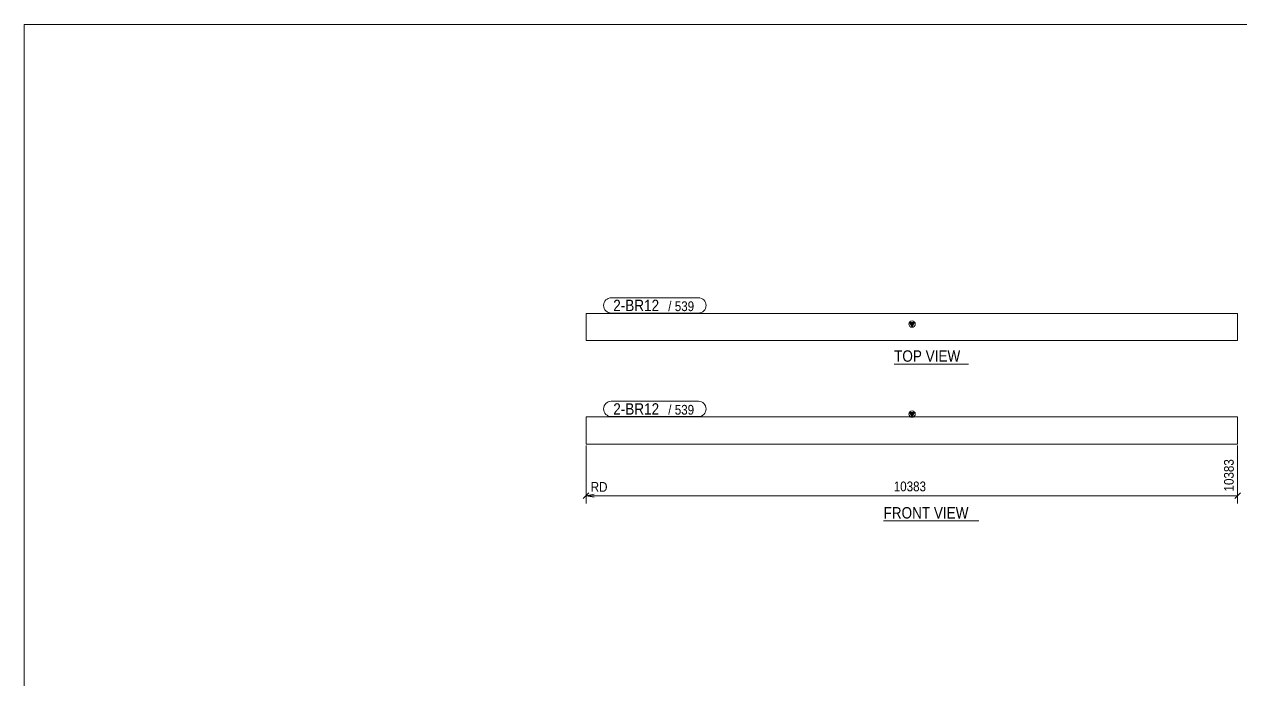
# Model space of a CAD drawing. Header units: millimetres. Extents: x 2 to 579, y 1 to 405.
# Drawn here: x 5 to 378.5, y 203.9 to 405 of the extents above; entities that cross this region are included whole.
import ezdxf

# ---------------------------------------------------------------- set-up
doc = ezdxf.new("R2010")
doc.units = ezdxf.units.MM
doc.linetypes.add('XKITLINE00', pattern=[0])
for name, color, linetype, lineweight in [('Dimensions', 7, 'Continuous', 0), ('DrawingSheet', 5, 'Continuous', 0), ('OtherObjectType', 7, 'Continuous', 0), ('Part', 2, 'Continuous', 0), ('PartMark', 7, 'Continuous', 0)]:
    doc.layers.add(name, color=color, linetype=linetype, lineweight=lineweight)
doc.styles.add('ARIAL', font='ARIAL.TTF')

# ---------------------------------------------------------------- blocks, each defined once
blk = doc.blocks.new('*A1')
at = {"layer": 'Part'}
blk.add_hatch(color=2, dxfattribs=at).paths.add_polyline_path([(276.8, 285.91), (278.4, 285.91), (277.6, 284.51)], flags=17)
at = {"layer": 'Part', "color": 2, "linetype": 'XKITLINE00', "lineweight": 0}
for p, q in [((177.5, 284.51), (277.5, 284.51)), ((177.5, 276.17), (177.5, 284.51)), ((277.6, 284.51), (276.8, 285.91)), ((276.8, 285.91), (278.4, 285.91)), ((278.4, 285.91), (277.6, 284.51)), ((277.6, 284.51), (377.6, 284.51)), ((377.6, 276.17), (377.6, 284.51)), ((277.5, 276.17), (177.5, 276.17)), ((377.6, 276.17), (277.6, 276.17))]:
    blk.add_line(p, q, dxfattribs=at)
blk.add_circle((277.6, 285.41), 1, dxfattribs=at)
blk = doc.blocks.new('*A2')
at = {"layer": 'Part'}
blk.add_hatch(color=2, dxfattribs=at).paths.add_polyline_path([(276.8, 313.52), (278.4, 313.52), (277.6, 312.12)], flags=17)
at = {"layer": 'Part', "color": 2, "linetype": 'XKITLINE00', "lineweight": 0}
for p, q in [((277.5, 316.29), (177.5, 316.29)), ((177.5, 316.29), (177.5, 307.96)), ((377.6, 316.29), (277.6, 316.29)), ((377.6, 316.29), (377.6, 307.96)), ((277.6, 312.12), (276.8, 313.52)), ((276.8, 313.52), (278.4, 313.52)), ((278.4, 313.52), (277.6, 312.12)), ((177.5, 307.96), (277.5, 307.96)), ((277.6, 307.96), (377.6, 307.96))]:
    blk.add_line(p, q, dxfattribs=at)
blk.add_circle((277.6, 313.02), 1, dxfattribs=at)
blk = doc.blocks.new('*A5')
at = {"layer": 'DrawingSheet', "color": 5, "linetype": 'XKITLINE00', "lineweight": 0}
for p, q in [((579, 405), (5, 405)), ((5, 405), (5, 5))]:
    blk.add_line(p, q, dxfattribs=at)
blk = doc.blocks.new('*A14')
at = {"layer": 'Dimensions', "color": 7, "linetype": 'XKITLINE00', "lineweight": 0}
for p, q in [((177.5, 275.74), (177.5, 257.96)), ((177.5, 275.73), (177.5, 257.94)), ((377.6, 275.73), (377.6, 257.94)), ((178.35, 261.19), (176.65, 259.49)), ((180, 260.84), (177.5, 260.34)), ((177.5, 260.34), (377.6, 260.34)), ((180, 259.84), (177.5, 260.34)), ((184.72, 260.34), (177.5, 260.34)), ((378.45, 261.19), (376.75, 259.49))]:
    blk.add_line(p, q, dxfattribs=at)
at = {"layer": 'Dimensions', "color": 3}
for p in [(177.5, 260.34), (377.6, 260.34)]:
    blk.add_point(p, dxfattribs=at)
at = {"layer": 'Dimensions', "color": 7}
blk.add_point((177.5, 260.34), dxfattribs=at)
at = {"layer": 'Dimensions', "color": 3, "style": 'ARIAL', "width": 0.85}
blk.add_text('10383', height=3, rotation=90.0002, dxfattribs=at).set_placement((376.4, 261.64))
for s, p in [('RD', (178.94, 261.54)), ('10383', (271.99, 261.69))]:
    blk.add_text(s, height=3, dxfattribs=at).set_placement(p)
blk = doc.blocks.new('*A15')
at = {"layer": 'PartMark', "color": 7, "linetype": 'XKITLINE00', "lineweight": 0}
for p, q in [((185.25, 289.31), (212.01, 289.31)), ((185.25, 284.61), (212.01, 284.61))]:
    blk.add_line(p, q, dxfattribs=at)
for centre, start, end in [((185.25, 286.96), 90, 270), ((212.01, 286.96), 270, 90)]:
    blk.add_arc(centre, 2.35, start, end, dxfattribs=at)
at = {"layer": 'PartMark', "color": 1, "style": 'ARIAL', "width": 0.85}
blk.add_text('2-BR12', height=3.5, dxfattribs=at).set_placement((185.85, 285.21))
at = {"layer": 'PartMark', "color": 3, "style": 'ARIAL', "width": 0.85}
for s, p in [('/', (202.73, 285.21)), ('539', (204.74, 285.21))]:
    blk.add_text(s, height=3, dxfattribs=at).set_placement(p)
blk = doc.blocks.new('*A16')
at = {"layer": 'OtherObjectType', "color": 7, "linetype": 'XKITLINE00', "lineweight": 0}
blk.add_line((268.85, 252.59), (298.15, 252.59), dxfattribs=at)
at = {"layer": 'OtherObjectType', "color": 7, "style": 'ARIAL', "width": 0.85}
blk.add_text('FRONT VIEW', height=3.5, dxfattribs=at).set_placement((268.85, 253.34))
blk = doc.blocks.new('*A18')
at = {"layer": 'PartMark', "color": 7, "linetype": 'XKITLINE00', "lineweight": 0}
for p, q in [((185.25, 321.09), (212.01, 321.09)), ((185.25, 316.39), (212.01, 316.39))]:
    blk.add_line(p, q, dxfattribs=at)
for centre, start, end in [((185.25, 318.74), 90, 270), ((212.01, 318.74), 270, 90)]:
    blk.add_arc(centre, 2.35, start, end, dxfattribs=at)
at = {"layer": 'PartMark', "color": 1, "style": 'ARIAL', "width": 0.85}
blk.add_text('2-BR12', height=3.5, dxfattribs=at).set_placement((185.85, 316.99))
at = {"layer": 'PartMark', "color": 3, "style": 'ARIAL', "width": 0.85}
for s, p in [('/', (202.73, 316.99)), ('539', (204.74, 316.99))]:
    blk.add_text(s, height=3, dxfattribs=at).set_placement(p)
blk = doc.blocks.new('*A19')
at = {"layer": 'OtherObjectType', "color": 7, "linetype": 'XKITLINE00', "lineweight": 0}
blk.add_line((272.09, 300.71), (294.91, 300.71), dxfattribs=at)
at = {"layer": 'OtherObjectType', "color": 7, "style": 'ARIAL', "width": 0.85}
blk.add_text('TOP VIEW', height=3.5, dxfattribs=at).set_placement((272.09, 301.46))

msp = doc.modelspace()

# ---------------------------------------------------------------- block references
at = {"lineweight": 0}
for name in ['*A5', '*A18', '*A19', '*A15', '*A14', '*A16']:
    msp.add_blockref(name, (0, 0), dxfattribs=at)
at = {"layer": 'Part', "lineweight": 0}
for name in ['*A2', '*A1']:
    msp.add_blockref(name, (0, 0), dxfattribs=at)

doc.saveas('drawing.dxf')
